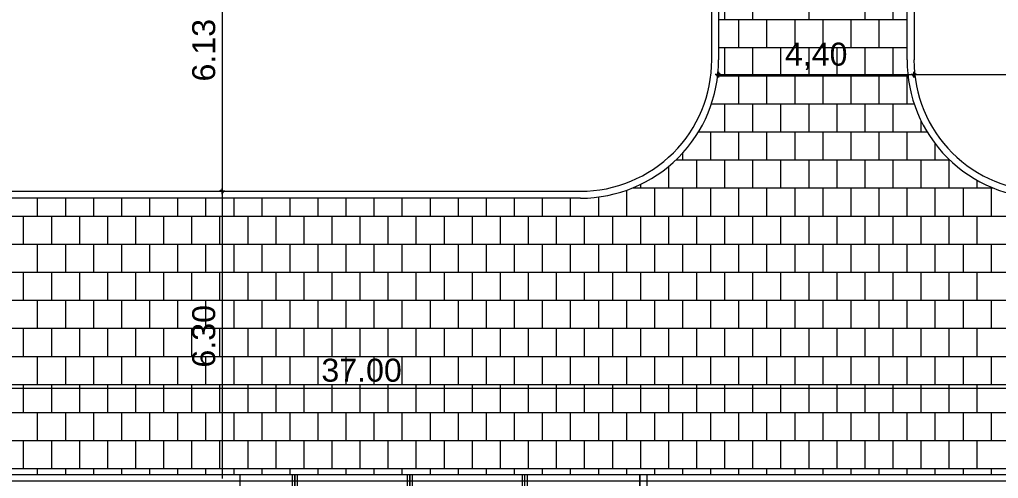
# Model space of a CAD drawing. Header units: metres. Extents: x 5 to 242, y -3 to 162.
# Drawn here: x 191.67 to 212.95, y 86.81 to 96.77 of the extents above; entities that cross this region are included whole.
import ezdxf

# ---------------------------------------------------------------- set-up
doc = ezdxf.new("R2010")
doc.units = ezdxf.units.M
doc.layers.add('1053_ARQ_BASE_MATADOURO_dwg', color=7, linetype='Continuous', lineweight=5, true_color=0x767676)
for name, color, linetype, lineweight in [('A-COTAS', 7, 'Continuous', 9), ('A-ESQ-PORTAS', 7, 'Continuous', 20), ('A-Hachuras', 7, 'Continuous', 5), ('A-PISO', 7, 'Continuous', 5)]:
    doc.layers.add(name, color=color, linetype=linetype, lineweight=lineweight)
doc.styles.add('Arial', font='arial.ttf', dxfattribs={"height": 0.5})

# ---------------------------------------------------------------- blocks, each defined once
blk = doc.blocks.new('1053_ARQ_BASE_MATADOURO_dwg_PU-Tick-4039619-TÉRREO 1_20')
at = {"layer": 'A-COTAS', "color": 253, "true_color": 0xaaaaaa}
for p, q in [((1, 0), (-1, 0)), ((-0.5, -0.5), (0.5, 0.5)), ((0, -1), (0, 1))]:
    blk.add_line(p, q, dxfattribs=at)
blk = doc.blocks.new('1053_ARQ_BASE_MATADOURO_dwg_arq geral tgov-4039641-TÉRREO 1_20')
at = {"color": 253, "lineweight": 5, "true_color": 0xaaaaaa}
blk.add_line((47.259, 9.706), (23.997, 9.706), dxfattribs=at)
at = {"color": 253, "lineweight": 5, "true_color": 0xaaaaaa, "flags": 128}
for points in [[(50.107, 12.708), (50.107, 15.983), (50.255, 15.983), (50.255, 12.708)], [(54.352, 12.708), (54.352, 15.983), (54.505, 15.983), (54.505, 12.708)], [(23.997, 3.707), (62.5, 3.707), (62.5, 3.556), (23.997, 3.556), (23.997, 3.707), (23.997, 9.856), (47.259, 9.856)]]:
    blk.add_lwpolyline(points, dxfattribs=at)
at = {"color": 253, "lineweight": 5, "true_color": 0xaaaaaa}
for centre, radius, start, end in [((47.257, 12.706), 2.85, 270.0393, 0.0408), ((47.257, 12.706), 3, 270.0393, 0.0408), ((57.352, 12.706), 3, 179.9592, 269.9607), ((57.352, 12.706), 2.85, 179.9592, 269.9607)]:
    blk.add_arc(centre, radius, start, end, dxfattribs=at)
at = {"layer": 'A-COTAS', "color": 253, "true_color": 0xaaaaaa}
for p, q in [((39.466, 15.921), (39.466, 9.918)), ((50.317, 12.391), (54.439, 12.391)), ((54.564, 12.391), (60.938, 12.391)), ((39.466, 9.793), (39.466, 3.619)), ((60.938, 5.571), (24.06, 5.571))]:
    blk.add_line(p, q, dxfattribs=at)
at = {"layer": 'A-ESQ-PORTAS', "color": 253, "true_color": 0xaaaaaa, "flags": 128}
for points in [[(23.997, 0.86), (23.997, 3.707), (39.849, 3.707)], [(39.849, -1.543), (48.549, -1.543), (48.549, 3.707), (48.699, 3.707), (48.699, 3.557), (48.699, -1.693), (36.699, -1.693)]]:
    blk.add_lwpolyline(points, dxfattribs=at)
at = {"layer": 'A-Hachuras', "color": 253, "true_color": 0xaaaaaa, "flags": 128}
for points in [[(39.849, 3.707), (39.849, -1.543), (41.049, -1.543), (41.049, 3.707)], [(40.999, -1.543), (40.999, 3.707), (41.099, 3.707), (41.099, -1.543)], [(41.049, 3.707), (41.049, -1.543), (43.549, -1.543), (43.549, 3.707), (43.549, -1.543), (46.049, -1.543), (46.049, 3.707)], [(43.499, -1.543), (43.499, 3.707), (43.599, 3.707), (43.599, -1.543)], [(45.999, -1.543), (45.999, 3.707), (46.099, 3.707), (46.099, -1.543)], [(48.549, 3.707), (48.549, -1.543), (46.049, -1.543), (46.049, 3.707)]]:
    blk.add_lwpolyline(points, dxfattribs=at)
at = {"layer": 'A-PISO', "color": 253, "true_color": 0xaaaaaa}
for p, q in [((50.394, 13.585), (50.394, 14.195)), ((51.004, 13.585), (51.004, 14.195)), ((52.223, 13.585), (52.223, 14.195)), ((53.442, 13.585), (53.442, 14.195)), ((54.052, 13.585), (54.052, 14.195)), ((50.257, 13.585), (54.353, 13.585)), ((50.699, 12.976), (50.699, 13.585)), ((51.308, 12.976), (51.308, 13.585)), ((51.918, 12.976), (51.918, 13.585)), ((52.528, 12.976), (52.528, 13.585)), ((53.137, 12.976), (53.137, 13.585)), ((53.747, 12.976), (53.747, 13.585)), ((50.257, 12.976), (54.352, 12.976)), ((50.394, 12.366), (50.394, 12.976)), ((51.004, 12.366), (51.004, 12.976)), ((51.613, 12.366), (51.613, 12.976)), ((52.223, 12.366), (52.223, 12.976)), ((52.832, 12.366), (52.832, 12.976)), ((53.442, 12.366), (53.442, 12.976)), ((54.052, 12.366), (54.052, 12.976)), ((50.238, 12.366), (54.371, 12.366)), ((50.699, 11.757), (50.699, 12.366)), ((51.308, 11.757), (51.308, 12.366)), ((51.918, 11.757), (51.918, 12.366)), ((52.528, 11.757), (52.528, 12.366)), ((53.137, 11.757), (53.137, 12.366)), ((53.747, 11.757), (53.747, 12.366)), ((54.356, 11.757), (54.356, 12.366)), ((50.103, 11.757), (54.506, 11.757)), ((50.394, 11.147), (50.394, 11.757)), ((51.004, 11.147), (51.004, 11.757)), ((51.613, 11.147), (51.613, 11.757)), ((52.223, 11.147), (52.223, 11.757)), ((52.832, 11.147), (52.832, 11.757)), ((53.442, 11.147), (53.442, 11.757)), ((54.052, 11.147), (54.052, 11.757)), ((54.661, 11.147), (54.661, 11.379)), ((49.82, 11.147), (54.789, 11.147)), ((50.089, 10.537), (50.089, 11.147)), ((50.699, 10.537), (50.699, 11.147)), ((51.308, 10.537), (51.308, 11.147)), ((51.918, 10.537), (51.918, 11.147)), ((52.528, 10.537), (52.528, 11.147)), ((53.137, 10.537), (53.137, 11.147)), ((53.747, 10.537), (53.747, 11.147)), ((54.356, 10.537), (54.356, 11.147)), ((54.966, 10.537), (54.966, 10.887)), ((49.48, 10.537), (49.48, 10.691)), ((49.33, 10.537), (55.279, 10.537)), ((49.784, 9.928), (49.784, 10.537)), ((50.394, 9.928), (50.394, 10.537)), ((51.004, 9.928), (51.004, 10.537)), ((51.613, 9.928), (51.613, 10.537)), ((52.223, 9.928), (52.223, 10.537)), ((52.832, 9.928), (52.832, 10.537)), ((53.442, 9.928), (53.442, 10.537)), ((54.052, 9.928), (54.052, 10.537)), ((54.661, 9.928), (54.661, 10.537)), ((55.271, 9.928), (55.271, 10.537)), ((49.175, 9.928), (49.175, 10.399)), ((48.565, 9.928), (48.565, 10.006)), ((55.88, 9.928), (55.88, 10.092)), ((48.26, 9.318), (48.26, 9.879)), ((48.39, 9.928), (56.22, 9.928)), ((48.87, 9.318), (48.87, 9.928)), ((49.48, 9.318), (49.48, 9.928)), ((50.089, 9.318), (50.089, 9.928)), ((50.699, 9.318), (50.699, 9.928)), ((51.308, 9.318), (51.308, 9.928)), ((51.918, 9.318), (51.918, 9.928)), ((52.528, 9.318), (52.528, 9.928)), ((53.137, 9.318), (53.137, 9.928)), ((53.747, 9.318), (53.747, 9.928)), ((54.356, 9.318), (54.356, 9.928)), ((54.966, 9.318), (54.966, 9.928)), ((55.576, 9.318), (55.576, 9.928)), ((56.185, 9.318), (56.185, 9.928)), ((35.459, 9.318), (35.459, 9.706)), ((36.068, 9.318), (36.068, 9.706)), ((36.678, 9.318), (36.678, 9.706)), ((37.288, 9.318), (37.288, 9.706)), ((37.897, 9.318), (37.897, 9.706)), ((38.507, 9.318), (38.507, 9.706)), ((39.116, 9.318), (39.116, 9.706)), ((39.726, 9.318), (39.726, 9.706)), ((40.336, 9.318), (40.336, 9.706)), ((40.945, 9.318), (40.945, 9.706)), ((41.555, 9.318), (41.555, 9.706)), ((42.164, 9.318), (42.164, 9.706)), ((42.774, 9.318), (42.774, 9.706)), ((43.384, 9.318), (43.384, 9.706)), ((43.993, 9.318), (43.993, 9.706)), ((44.603, 9.318), (44.603, 9.706)), ((45.212, 9.318), (45.212, 9.706)), ((45.822, 9.318), (45.822, 9.706)), ((46.432, 9.318), (46.432, 9.706)), ((47.041, 9.318), (47.041, 9.706)), ((47.651, 9.318), (47.651, 9.732)), ((23.997, 9.318), (62.5, 9.318)), ((35.154, 8.709), (35.154, 9.318)), ((35.764, 8.709), (35.764, 9.318)), ((36.373, 8.709), (36.373, 9.318)), ((36.983, 8.709), (36.983, 9.318)), ((37.592, 8.709), (37.592, 9.318)), ((38.202, 8.709), (38.202, 9.318)), ((38.812, 8.709), (38.812, 9.318)), ((39.421, 8.709), (39.421, 9.318)), ((40.031, 8.709), (40.031, 9.318)), ((40.64, 8.709), (40.64, 9.318)), ((41.25, 8.709), (41.25, 9.318)), ((41.86, 8.709), (41.86, 9.318)), ((42.469, 8.709), (42.469, 9.318)), ((43.079, 8.709), (43.079, 9.318)), ((43.688, 8.709), (43.688, 9.318)), ((44.298, 8.709), (44.298, 9.318)), ((44.908, 8.709), (44.908, 9.318)), ((45.517, 8.709), (45.517, 9.318)), ((46.127, 8.709), (46.127, 9.318)), ((46.736, 8.709), (46.736, 9.318)), ((47.346, 8.709), (47.346, 9.318)), ((47.956, 8.709), (47.956, 9.318)), ((48.565, 8.709), (48.565, 9.318)), ((49.175, 8.709), (49.175, 9.318)), ((49.784, 8.709), (49.784, 9.318)), ((50.394, 8.709), (50.394, 9.318)), ((51.004, 8.709), (51.004, 9.318)), ((51.613, 8.709), (51.613, 9.318)), ((52.223, 8.709), (52.223, 9.318)), ((52.832, 8.709), (52.832, 9.318)), ((53.442, 8.709), (53.442, 9.318)), ((54.052, 8.709), (54.052, 9.318)), ((54.661, 8.709), (54.661, 9.318)), ((55.271, 8.709), (55.271, 9.318)), ((55.88, 8.709), (55.88, 9.318)), ((23.997, 8.709), (62.5, 8.709)), ((35.459, 8.099), (35.459, 8.709)), ((36.068, 8.099), (36.068, 8.709)), ((36.678, 8.099), (36.678, 8.709)), ((37.288, 8.099), (37.288, 8.709)), ((37.897, 8.099), (37.897, 8.709)), ((38.507, 8.099), (38.507, 8.709)), ((39.116, 8.099), (39.116, 8.709)), ((39.726, 8.099), (39.726, 8.709)), ((40.336, 8.099), (40.336, 8.709)), ((40.945, 8.099), (40.945, 8.709)), ((41.555, 8.099), (41.555, 8.709)), ((42.164, 8.099), (42.164, 8.709)), ((42.774, 8.099), (42.774, 8.709)), ((43.384, 8.099), (43.384, 8.709)), ((43.993, 8.099), (43.993, 8.709)), ((44.603, 8.099), (44.603, 8.709)), ((45.212, 8.099), (45.212, 8.709)), ((45.822, 8.099), (45.822, 8.709)), ((46.432, 8.099), (46.432, 8.709)), ((47.041, 8.099), (47.041, 8.709)), ((47.651, 8.099), (47.651, 8.709)), ((48.26, 8.099), (48.26, 8.709)), ((48.87, 8.099), (48.87, 8.709)), ((49.48, 8.099), (49.48, 8.709)), ((50.089, 8.099), (50.089, 8.709)), ((50.699, 8.099), (50.699, 8.709)), ((51.308, 8.099), (51.308, 8.709)), ((51.918, 8.099), (51.918, 8.709)), ((52.528, 8.099), (52.528, 8.709)), ((53.137, 8.099), (53.137, 8.709)), ((53.747, 8.099), (53.747, 8.709)), ((54.356, 8.099), (54.356, 8.709)), ((54.966, 8.099), (54.966, 8.709)), ((55.576, 8.099), (55.576, 8.709)), ((56.185, 8.099), (56.185, 8.709)), ((23.997, 8.099), (62.5, 8.099)), ((35.154, 7.489), (35.154, 8.099)), ((35.764, 7.489), (35.764, 8.099)), ((36.373, 7.489), (36.373, 8.099)), ((36.983, 7.489), (36.983, 8.099)), ((37.592, 7.489), (37.592, 8.099)), ((38.202, 7.489), (38.202, 8.099)), ((38.812, 7.489), (38.812, 8.099)), ((39.421, 7.489), (39.421, 8.099)), ((40.031, 7.489), (40.031, 8.099)), ((40.64, 7.489), (40.64, 8.099)), ((41.25, 7.489), (41.25, 8.099)), ((41.86, 7.489), (41.86, 8.099)), ((42.469, 7.489), (42.469, 8.099)), ((43.079, 7.489), (43.079, 8.099)), ((43.688, 7.489), (43.688, 8.099)), ((44.298, 7.489), (44.298, 8.099)), ((44.908, 7.489), (44.908, 8.099)), ((45.517, 7.489), (45.517, 8.099)), ((46.127, 7.489), (46.127, 8.099)), ((46.736, 7.489), (46.736, 8.099)), ((47.346, 7.489), (47.346, 8.099)), ((47.956, 7.489), (47.956, 8.099)), ((48.565, 7.489), (48.565, 8.099)), ((49.175, 7.489), (49.175, 8.099)), ((49.784, 7.489), (49.784, 8.099)), ((50.394, 7.489), (50.394, 8.099)), ((51.004, 7.489), (51.004, 8.099)), ((51.613, 7.489), (51.613, 8.099)), ((52.223, 7.489), (52.223, 8.099)), ((52.832, 7.489), (52.832, 8.099)), ((53.442, 7.489), (53.442, 8.099)), ((54.052, 7.489), (54.052, 8.099)), ((54.661, 7.489), (54.661, 8.099)), ((55.271, 7.489), (55.271, 8.099)), ((55.88, 7.489), (55.88, 8.099)), ((23.997, 7.489), (62.5, 7.489)), ((35.459, 6.88), (35.459, 7.489)), ((36.068, 6.88), (36.068, 7.489)), ((36.678, 6.88), (36.678, 7.489)), ((37.288, 6.88), (37.288, 7.489)), ((37.897, 6.88), (37.897, 7.489)), ((38.507, 6.88), (38.507, 7.489)), ((39.116, 6.88), (39.116, 7.489)), ((39.726, 6.88), (39.726, 7.489)), ((40.336, 6.88), (40.336, 7.489)), ((40.945, 6.88), (40.945, 7.489)), ((41.555, 6.88), (41.555, 7.489)), ((42.164, 6.88), (42.164, 7.489)), ((42.774, 6.88), (42.774, 7.489)), ((43.384, 6.88), (43.384, 7.489)), ((43.993, 6.88), (43.993, 7.489)), ((44.603, 6.88), (44.603, 7.489)), ((45.212, 6.88), (45.212, 7.489)), ((45.822, 6.88), (45.822, 7.489)), ((46.432, 6.88), (46.432, 7.489)), ((47.041, 6.88), (47.041, 7.489)), ((47.651, 6.88), (47.651, 7.489)), ((48.26, 6.88), (48.26, 7.489)), ((48.87, 6.88), (48.87, 7.489)), ((49.48, 6.88), (49.48, 7.489)), ((50.089, 6.88), (50.089, 7.489)), ((50.699, 6.88), (50.699, 7.489)), ((51.308, 6.88), (51.308, 7.489)), ((51.918, 6.88), (51.918, 7.489)), ((52.528, 6.88), (52.528, 7.489)), ((53.137, 6.88), (53.137, 7.489)), ((53.747, 6.88), (53.747, 7.489)), ((54.356, 6.88), (54.356, 7.489)), ((54.966, 6.88), (54.966, 7.489)), ((55.576, 6.88), (55.576, 7.489)), ((56.185, 6.88), (56.185, 7.489)), ((23.997, 6.88), (62.5, 6.88)), ((35.154, 6.27), (35.154, 6.88)), ((35.764, 6.27), (35.764, 6.88)), ((36.373, 6.27), (36.373, 6.88)), ((36.983, 6.27), (36.983, 6.88)), ((37.592, 6.27), (37.592, 6.88)), ((38.202, 6.27), (38.202, 6.88)), ((38.812, 6.27), (38.812, 6.88)), ((39.421, 6.27), (39.421, 6.88)), ((40.031, 6.27), (40.031, 6.88)), ((40.64, 6.27), (40.64, 6.88)), ((41.25, 6.27), (41.25, 6.88)), ((41.86, 6.27), (41.86, 6.88)), ((42.469, 6.27), (42.469, 6.88)), ((43.079, 6.27), (43.079, 6.88)), ((43.688, 6.27), (43.688, 6.88)), ((44.298, 6.27), (44.298, 6.88)), ((44.908, 6.27), (44.908, 6.88)), ((45.517, 6.27), (45.517, 6.88)), ((46.127, 6.27), (46.127, 6.88)), ((46.736, 6.27), (46.736, 6.88)), ((47.346, 6.27), (47.346, 6.88)), ((47.956, 6.27), (47.956, 6.88)), ((48.565, 6.27), (48.565, 6.88)), ((49.175, 6.27), (49.175, 6.88)), ((49.784, 6.27), (49.784, 6.88)), ((50.394, 6.27), (50.394, 6.88)), ((51.004, 6.27), (51.004, 6.88)), ((51.613, 6.27), (51.613, 6.88)), ((52.223, 6.27), (52.223, 6.88)), ((52.832, 6.27), (52.832, 6.88)), ((53.442, 6.27), (53.442, 6.88)), ((54.052, 6.27), (54.052, 6.88)), ((54.661, 6.27), (54.661, 6.88)), ((55.271, 6.27), (55.271, 6.88)), ((55.88, 6.27), (55.88, 6.88)), ((23.997, 6.27), (62.5, 6.27)), ((35.459, 5.661), (35.459, 6.27)), ((36.068, 5.661), (36.068, 6.27)), ((36.678, 5.661), (36.678, 6.27)), ((37.288, 5.661), (37.288, 6.27)), ((37.897, 5.661), (37.897, 6.27)), ((38.507, 5.661), (38.507, 6.27)), ((39.116, 5.661), (39.116, 6.27)), ((39.726, 5.661), (39.726, 6.27)), ((40.336, 5.661), (40.336, 6.27)), ((40.945, 5.661), (40.945, 6.27)), ((41.555, 5.661), (41.555, 6.27)), ((42.164, 5.661), (42.164, 6.27)), ((42.774, 5.661), (42.774, 6.27)), ((43.384, 5.661), (43.384, 6.27)), ((43.993, 5.661), (43.993, 6.27)), ((44.603, 5.661), (44.603, 6.27)), ((45.212, 5.661), (45.212, 6.27)), ((45.822, 5.661), (45.822, 6.27)), ((46.432, 5.661), (46.432, 6.27)), ((47.041, 5.661), (47.041, 6.27)), ((47.651, 5.661), (47.651, 6.27)), ((48.26, 5.661), (48.26, 6.27)), ((48.87, 5.661), (48.87, 6.27)), ((49.48, 5.661), (49.48, 6.27)), ((50.089, 5.661), (50.089, 6.27)), ((50.699, 5.661), (50.699, 6.27)), ((51.308, 5.661), (51.308, 6.27)), ((51.918, 5.661), (51.918, 6.27)), ((52.528, 5.661), (52.528, 6.27)), ((53.137, 5.661), (53.137, 6.27)), ((53.747, 5.661), (53.747, 6.27)), ((54.356, 5.661), (54.356, 6.27)), ((54.966, 5.661), (54.966, 6.27)), ((55.576, 5.661), (55.576, 6.27)), ((56.185, 5.661), (56.185, 6.27)), ((23.997, 5.661), (62.5, 5.661)), ((35.154, 5.051), (35.154, 5.661)), ((35.764, 5.051), (35.764, 5.661)), ((36.373, 5.051), (36.373, 5.661)), ((36.983, 5.051), (36.983, 5.661)), ((37.592, 5.051), (37.592, 5.661)), ((38.202, 5.051), (38.202, 5.661)), ((38.812, 5.051), (38.812, 5.661)), ((39.421, 5.051), (39.421, 5.661)), ((40.031, 5.051), (40.031, 5.661)), ((40.64, 5.051), (40.64, 5.661)), ((41.25, 5.051), (41.25, 5.661)), ((41.86, 5.051), (41.86, 5.661)), ((42.469, 5.051), (42.469, 5.661)), ((43.079, 5.051), (43.079, 5.661)), ((43.688, 5.051), (43.688, 5.661)), ((44.298, 5.051), (44.298, 5.661)), ((44.908, 5.051), (44.908, 5.661)), ((45.517, 5.051), (45.517, 5.661)), ((46.127, 5.051), (46.127, 5.661)), ((46.736, 5.051), (46.736, 5.661)), ((47.346, 5.051), (47.346, 5.661)), ((47.956, 5.051), (47.956, 5.661)), ((48.565, 5.051), (48.565, 5.661)), ((49.175, 5.051), (49.175, 5.661)), ((49.784, 5.051), (49.784, 5.661)), ((50.394, 5.051), (50.394, 5.661)), ((51.004, 5.051), (51.004, 5.661)), ((51.613, 5.051), (51.613, 5.661)), ((52.223, 5.051), (52.223, 5.661)), ((52.832, 5.051), (52.832, 5.661)), ((53.442, 5.051), (53.442, 5.661)), ((54.052, 5.051), (54.052, 5.661)), ((54.661, 5.051), (54.661, 5.661)), ((55.271, 5.051), (55.271, 5.661)), ((55.88, 5.051), (55.88, 5.661)), ((23.997, 5.051), (62.5, 5.051)), ((35.459, 4.441), (35.459, 5.051)), ((36.068, 4.441), (36.068, 5.051)), ((36.678, 4.441), (36.678, 5.051)), ((37.288, 4.441), (37.288, 5.051)), ((37.897, 4.441), (37.897, 5.051)), ((38.507, 4.441), (38.507, 5.051)), ((39.116, 4.441), (39.116, 5.051)), ((39.726, 4.441), (39.726, 5.051)), ((40.336, 4.441), (40.336, 5.051)), ((40.945, 4.441), (40.945, 5.051)), ((41.555, 4.441), (41.555, 5.051)), ((42.164, 4.441), (42.164, 5.051)), ((42.774, 4.441), (42.774, 5.051)), ((43.384, 4.441), (43.384, 5.051)), ((43.993, 4.441), (43.993, 5.051)), ((44.603, 4.441), (44.603, 5.051)), ((45.212, 4.441), (45.212, 5.051)), ((45.822, 4.441), (45.822, 5.051)), ((46.432, 4.441), (46.432, 5.051)), ((47.041, 4.441), (47.041, 5.051)), ((47.651, 4.441), (47.651, 5.051)), ((48.26, 4.441), (48.26, 5.051)), ((48.87, 4.441), (48.87, 5.051)), ((49.48, 4.441), (49.48, 5.051)), ((50.089, 4.441), (50.089, 5.051)), ((50.699, 4.441), (50.699, 5.051)), ((51.308, 4.441), (51.308, 5.051)), ((51.918, 4.441), (51.918, 5.051)), ((52.528, 4.441), (52.528, 5.051)), ((53.137, 4.441), (53.137, 5.051)), ((53.747, 4.441), (53.747, 5.051)), ((54.356, 4.441), (54.356, 5.051)), ((54.966, 4.441), (54.966, 5.051)), ((55.576, 4.441), (55.576, 5.051)), ((56.185, 4.441), (56.185, 5.051)), ((23.997, 4.441), (62.5, 4.441)), ((35.154, 3.832), (35.154, 4.441)), ((35.764, 3.832), (35.764, 4.441)), ((36.373, 3.832), (36.373, 4.441)), ((36.983, 3.832), (36.983, 4.441)), ((37.592, 3.832), (37.592, 4.441)), ((38.202, 3.832), (38.202, 4.441)), ((38.812, 3.832), (38.812, 4.441)), ((39.421, 3.832), (39.421, 4.441)), ((40.031, 3.832), (40.031, 4.441)), ((40.64, 3.832), (40.64, 4.441)), ((41.25, 3.832), (41.25, 4.441)), ((41.86, 3.832), (41.86, 4.441)), ((42.469, 3.832), (42.469, 4.441)), ((43.079, 3.832), (43.079, 4.441)), ((43.688, 3.832), (43.688, 4.441)), ((44.298, 3.832), (44.298, 4.441)), ((44.908, 3.832), (44.908, 4.441)), ((45.517, 3.832), (45.517, 4.441)), ((46.127, 3.832), (46.127, 4.441)), ((46.736, 3.832), (46.736, 4.441)), ((47.346, 3.832), (47.346, 4.441)), ((47.956, 3.832), (47.956, 4.441)), ((48.565, 3.832), (48.565, 4.441)), ((49.175, 3.832), (49.175, 4.441)), ((49.784, 3.832), (49.784, 4.441)), ((50.394, 3.832), (50.394, 4.441)), ((51.004, 3.832), (51.004, 4.441)), ((51.613, 3.832), (51.613, 4.441)), ((52.223, 3.832), (52.223, 4.441)), ((52.832, 3.832), (52.832, 4.441)), ((53.442, 3.832), (53.442, 4.441)), ((54.052, 3.832), (54.052, 4.441)), ((54.661, 3.832), (54.661, 4.441)), ((55.271, 3.832), (55.271, 4.441)), ((55.88, 3.832), (55.88, 4.441)), ((23.997, 3.832), (62.5, 3.832)), ((35.459, 3.706), (35.459, 3.832)), ((36.068, 3.706), (36.068, 3.832)), ((36.678, 3.706), (36.678, 3.832)), ((37.288, 3.706), (37.288, 3.832)), ((37.897, 3.706), (37.897, 3.832)), ((38.507, 3.706), (38.507, 3.832)), ((39.116, 3.706), (39.116, 3.832)), ((39.726, 3.706), (39.726, 3.832)), ((40.336, 3.706), (40.336, 3.832)), ((40.945, 3.706), (40.945, 3.832)), ((41.555, 3.707), (41.555, 3.832)), ((42.164, 3.706), (42.164, 3.832)), ((42.774, 3.706), (42.774, 3.832)), ((43.384, 3.706), (43.384, 3.832)), ((43.993, 3.707), (43.993, 3.832)), ((44.603, 3.706), (44.603, 3.832)), ((45.212, 3.706), (45.212, 3.832)), ((45.822, 3.706), (45.822, 3.832)), ((46.432, 3.707), (46.432, 3.832)), ((47.041, 3.706), (47.041, 3.832)), ((47.651, 3.706), (47.651, 3.832)), ((48.26, 3.706), (48.26, 3.832)), ((48.87, 3.706), (48.87, 3.832)), ((49.48, 3.706), (49.48, 3.832)), ((50.089, 3.706), (50.089, 3.832)), ((50.699, 3.706), (50.699, 3.832)), ((51.308, 3.706), (51.308, 3.832)), ((51.918, 3.706), (51.918, 3.832)), ((52.528, 3.706), (52.528, 3.832)), ((53.137, 3.706), (53.137, 3.832)), ((53.747, 3.706), (53.747, 3.832)), ((54.356, 3.706), (54.356, 3.832)), ((54.966, 3.706), (54.966, 3.832)), ((55.576, 3.706), (55.576, 3.832)), ((56.185, 3.706), (56.185, 3.832))]:
    blk.add_line(p, q, dxfattribs=at)
at = {"xscale": 0.0625, "yscale": 0.0625, "zscale": 0.0625}
for p in [(50.242, 12.391), (54.502, 12.391)]:
    blk.add_blockref('1053_ARQ_BASE_MATADOURO_dwg_PU-Tick-4039619-TÉRREO 1_20', p, dxfattribs=at)
for p, xscale, yscale, zscale, rotation in [((50.255, 12.391), 0.0625, 0.0625, 0.0625, 180), ((54.502, 12.391), 0.0625, 0.0625, 0.0625, 180), ((39.466, 9.856), 0.06250000000000001, 0.06250000000000001, 0.06250000000000001, 89.99999999999962), ((39.466, 9.856), 0.0625, 0.0625, 0.0625, 269.9999999999996)]:
    blk.add_blockref('1053_ARQ_BASE_MATADOURO_dwg_PU-Tick-4039619-TÉRREO 1_20', p, dxfattribs=dict(xscale=xscale, yscale=yscale, zscale=zscale, rotation=rotation))
at = {"layer": 'A-COTAS', "char_height": 0.5, "width": 1.62805, "attachment_point": 2, "rotation": 90, "line_spacing_factor": 0.941778, "style": 'Arial'}
for s, insert in [('6.13', (38.817, 12.92)), ('6.30', (38.817, 6.706))]:
    blk.add_mtext(s, dxfattribs=dict(at, insert=insert))
at = {"layer": 'A-COTAS', "char_height": 0.5, "attachment_point": 2, "line_spacing_factor": 0.941778, "style": 'Arial'}
for s, insert, width in [('4,40', (52.378, 13.085), 1.62805), ('37.00', (42.499, 6.22), 2.0932)]:
    blk.add_mtext(s, dxfattribs=dict(at, insert=insert, width=width))
blk = doc.blocks.new('1053_ARQ_BASE_MATADOURO_dwg-3625622-TÉRREO 1_20')
blk.add_blockref('1053_ARQ_BASE_MATADOURO_dwg_arq geral tgov-4039641-TÉRREO 1_20', (130.21, 83.186))

msp = doc.modelspace()

# ---------------------------------------------------------------- block references
at = {"layer": '1053_ARQ_BASE_MATADOURO_dwg', "color": 253, "true_color": 0xaaaaaa}
msp.add_blockref('1053_ARQ_BASE_MATADOURO_dwg-3625622-TÉRREO 1_20', (26.399, 0), dxfattribs=at)

doc.saveas('drawing.dxf')
